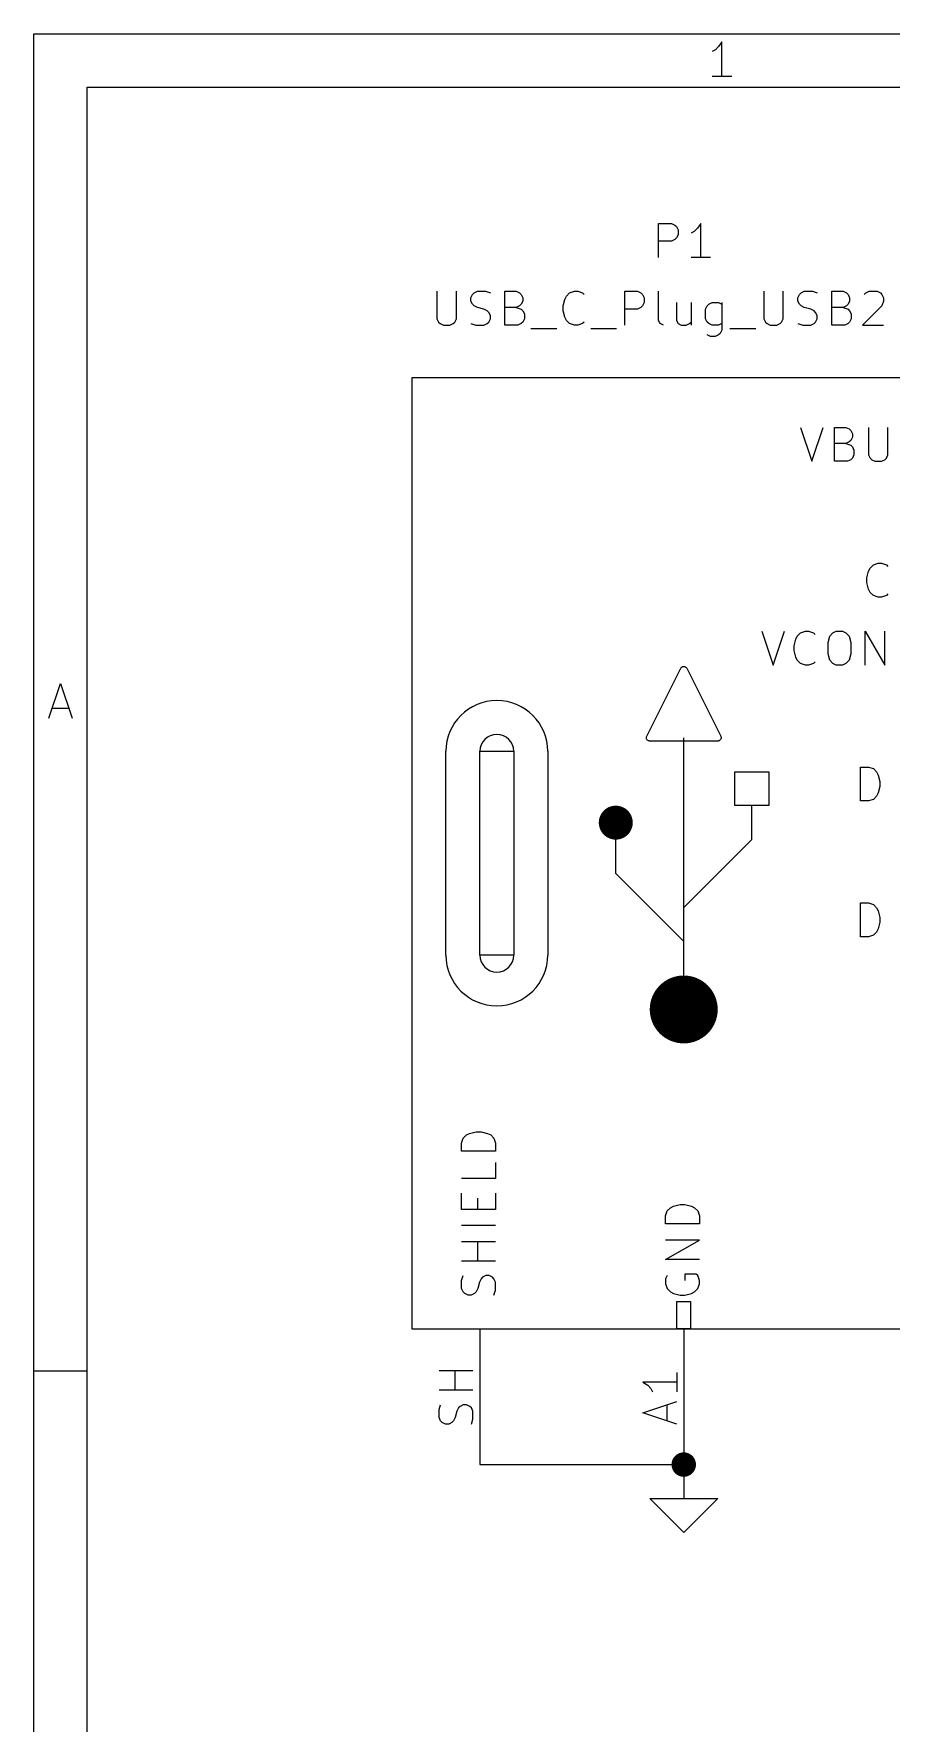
# Model space of a CAD drawing. Header units: inches. Extents: x 0.4 to 16.1, y -11.3 to -0.4.
# Drawn here: x 0.394 to 1.655, y -2.881 to -0.394 of the extents above; entities that cross this region are included whole.
import ezdxf

# ---------------------------------------------------------------- set-up
doc = ezdxf.new("R2010")
doc.units = ezdxf.units.IN
doc.header["$MEASUREMENT"] = 0
for name, color, linetype in [('GREENSIXTYFIVE', 129, 'CONTINUOUS'), ('LIGHTGREEN', 92, 'CONTINUOUS'), ('LIGHTRED', 12, 'CONTINUOUS'), ('RED', 14, 'CONTINUOUS'), ('WHITE', 250, 'CONTINUOUS')]:
    doc.layers.add(name, color=color, linetype=linetype)

msp = doc.modelspace()

# ---------------------------------------------------------------- linework, layer by layer
at = {"layer": 'GREENSIXTYFIVE', "linetype": 'CONTINUOUS'}
for p, q in [((1.3131, -0.7228), (1.3131, -0.6728)), ((1.3131, -0.6728), (1.3321, -0.6728)), ((1.3131, -0.7228), (1.3131, -0.6728)), ((1.3131, -0.6728), (1.3321, -0.6728)), ((1.3321, -0.6728), (1.3369, -0.6752)), ((1.3321, -0.6728), (1.3369, -0.6752)), ((1.3369, -0.6752), (1.3393, -0.6776)), ((1.3369, -0.6752), (1.3393, -0.6776)), ((1.3393, -0.6942), (1.3369, -0.6966)), ((1.3393, -0.6942), (1.3369, -0.6966)), ((1.3393, -0.6776), (1.3417, -0.6823)), ((1.3393, -0.6776), (1.3417, -0.6823)), ((1.3417, -0.6895), (1.3393, -0.6942)), ((1.3417, -0.6895), (1.3393, -0.6942)), ((1.3417, -0.6823), (1.3417, -0.6895)), ((1.3417, -0.6823), (1.3417, -0.6895)), ((1.3655, -0.6847), (1.3607, -0.6871)), ((1.3655, -0.6847), (1.3607, -0.6871)), ((1.3702, -0.6799), (1.3655, -0.6847)), ((1.3702, -0.6799), (1.3655, -0.6847)), ((1.375, -0.6728), (1.3702, -0.6799)), ((1.375, -0.6728), (1.3702, -0.6799)), ((1.375, -0.7228), (1.375, -0.6728)), ((1.375, -0.7228), (1.375, -0.6728)), ((1.3321, -0.699), (1.3131, -0.699)), ((1.3321, -0.699), (1.3131, -0.699)), ((1.3369, -0.6966), (1.3321, -0.699)), ((1.3369, -0.6966), (1.3321, -0.699)), ((1.3893, -0.7228), (1.3607, -0.7228)), ((1.3893, -0.7228), (1.3607, -0.7228)), ((0.9869, -0.7728), (0.9869, -0.8133)), ((0.9869, -0.7728), (0.9869, -0.8133)), ((1.0155, -0.8133), (1.0155, -0.7728)), ((1.0155, -0.8133), (1.0155, -0.7728)), ((1.0369, -0.7823), (1.0393, -0.7776)), ((1.0369, -0.7823), (1.0393, -0.7776)), ((1.0369, -0.7871), (1.0369, -0.7823)), ((1.0369, -0.7871), (1.0369, -0.7823)), ((1.0393, -0.7919), (1.0369, -0.7871)), ((1.0393, -0.7919), (1.0369, -0.7871)), ((1.0393, -0.7776), (1.0417, -0.7752)), ((1.0393, -0.7776), (1.0417, -0.7752)), ((1.0417, -0.7942), (1.0393, -0.7919)), ((1.0417, -0.7942), (1.0393, -0.7919)), ((1.0417, -0.7752), (1.0464, -0.7728)), ((1.0417, -0.7752), (1.0464, -0.7728)), ((1.0464, -0.7966), (1.0417, -0.7942)), ((1.0464, -0.7966), (1.0417, -0.7942)), ((1.0464, -0.7728), (1.0583, -0.7728)), ((1.0464, -0.7728), (1.0583, -0.7728)), ((1.0583, -0.7728), (1.0655, -0.7752)), ((1.0583, -0.7728), (1.0655, -0.7752)), ((1.0869, -0.8228), (1.0869, -0.7728)), ((1.0869, -0.7728), (1.1036, -0.7728)), ((1.0869, -0.8228), (1.0869, -0.7728)), ((1.0869, -0.7728), (1.1036, -0.7728)), ((1.1036, -0.7728), (1.1083, -0.7752)), ((1.1036, -0.7728), (1.1083, -0.7752)), ((1.1083, -0.7942), (1.1036, -0.7966)), ((1.1083, -0.7942), (1.1036, -0.7966)), ((1.1083, -0.7752), (1.1107, -0.7776)), ((1.1083, -0.7752), (1.1107, -0.7776)), ((1.1107, -0.7919), (1.1083, -0.7942)), ((1.1107, -0.7919), (1.1083, -0.7942)), ((1.1107, -0.7776), (1.1131, -0.7823)), ((1.1107, -0.7776), (1.1131, -0.7823)), ((1.1131, -0.7871), (1.1107, -0.7919)), ((1.1131, -0.7871), (1.1107, -0.7919)), ((1.1131, -0.7823), (1.1131, -0.7871)), ((1.1131, -0.7823), (1.1131, -0.7871)), ((1.1726, -0.7942), (1.175, -0.7847)), ((1.1726, -0.7942), (1.175, -0.7847)), ((1.1726, -0.8014), (1.1726, -0.7942)), ((1.1726, -0.8014), (1.1726, -0.7942)), ((1.175, -0.7847), (1.1774, -0.7799)), ((1.175, -0.7847), (1.1774, -0.7799)), ((1.1774, -0.7799), (1.1821, -0.7752)), ((1.1774, -0.7799), (1.1821, -0.7752)), ((1.1821, -0.7752), (1.1893, -0.7728)), ((1.1821, -0.7752), (1.1893, -0.7728)), ((1.1893, -0.7728), (1.194, -0.7728)), ((1.1893, -0.7728), (1.194, -0.7728)), ((1.194, -0.7728), (1.2012, -0.7752)), ((1.194, -0.7728), (1.2012, -0.7752)), ((1.2012, -0.7752), (1.2036, -0.7776)), ((1.2012, -0.7752), (1.2036, -0.7776)), ((1.2631, -0.8228), (1.2631, -0.7728)), ((1.2631, -0.7728), (1.2821, -0.7728)), ((1.2631, -0.8228), (1.2631, -0.7728)), ((1.2631, -0.7728), (1.2821, -0.7728)), ((1.2821, -0.7728), (1.2869, -0.7752)), ((1.2821, -0.7728), (1.2869, -0.7752)), ((1.2869, -0.7752), (1.2893, -0.7776)), ((1.2869, -0.7752), (1.2893, -0.7776)), ((1.2893, -0.7942), (1.2869, -0.7966)), ((1.2893, -0.7942), (1.2869, -0.7966)), ((1.2893, -0.7776), (1.2917, -0.7823)), ((1.2893, -0.7776), (1.2917, -0.7823)), ((1.2917, -0.7895), (1.2893, -0.7942)), ((1.2917, -0.7895), (1.2893, -0.7942)), ((1.2917, -0.7823), (1.2917, -0.7895)), ((1.2917, -0.7823), (1.2917, -0.7895)), ((1.3131, -0.8157), (1.3131, -0.7728)), ((1.3131, -0.8157), (1.3131, -0.7728)), ((1.3393, -0.7895), (1.3393, -0.8157)), ((1.3393, -0.7895), (1.3393, -0.8157)), ((1.3607, -0.7895), (1.3607, -0.8228)), ((1.3607, -0.7895), (1.3607, -0.8228)), ((1.3821, -0.799), (1.3845, -0.7942)), ((1.3821, -0.799), (1.3845, -0.7942)), ((1.3845, -0.7942), (1.3869, -0.7919)), ((1.3845, -0.7942), (1.3869, -0.7919)), ((1.3869, -0.7919), (1.3917, -0.7895)), ((1.3869, -0.7919), (1.3917, -0.7895)), ((1.3917, -0.7895), (1.4012, -0.7895)), ((1.3917, -0.7895), (1.4012, -0.7895)), ((1.4012, -0.7895), (1.4059, -0.7919)), ((1.4012, -0.7895), (1.4059, -0.7919)), ((1.4059, -0.7895), (1.4059, -0.8299)), ((1.4059, -0.7895), (1.4059, -0.8299)), ((1.4679, -0.7728), (1.4679, -0.8133)), ((1.4679, -0.7728), (1.4679, -0.8133)), ((1.4964, -0.8133), (1.4964, -0.7728)), ((1.4964, -0.8133), (1.4964, -0.7728)), ((1.5179, -0.7823), (1.5202, -0.7776)), ((1.5179, -0.7823), (1.5202, -0.7776)), ((1.5179, -0.7871), (1.5179, -0.7823)), ((1.5179, -0.7871), (1.5179, -0.7823)), ((1.5202, -0.7919), (1.5179, -0.7871)), ((1.5202, -0.7919), (1.5179, -0.7871)), ((1.5202, -0.7776), (1.5226, -0.7752)), ((1.5202, -0.7776), (1.5226, -0.7752)), ((1.5226, -0.7942), (1.5202, -0.7919)), ((1.5226, -0.7942), (1.5202, -0.7919)), ((1.5226, -0.7752), (1.5274, -0.7728)), ((1.5226, -0.7752), (1.5274, -0.7728)), ((1.5274, -0.7966), (1.5226, -0.7942)), ((1.5274, -0.7966), (1.5226, -0.7942)), ((1.5274, -0.7728), (1.5393, -0.7728)), ((1.5274, -0.7728), (1.5393, -0.7728)), ((1.5393, -0.7728), (1.5464, -0.7752)), ((1.5393, -0.7728), (1.5464, -0.7752)), ((1.5679, -0.8228), (1.5679, -0.7728)), ((1.5679, -0.7728), (1.5845, -0.7728)), ((1.5679, -0.8228), (1.5679, -0.7728)), ((1.5679, -0.7728), (1.5845, -0.7728)), ((1.5845, -0.7728), (1.5893, -0.7752)), ((1.5845, -0.7728), (1.5893, -0.7752)), ((1.5893, -0.7942), (1.5845, -0.7966)), ((1.5893, -0.7942), (1.5845, -0.7966)), ((1.5893, -0.7752), (1.5917, -0.7776)), ((1.5893, -0.7752), (1.5917, -0.7776)), ((1.5917, -0.7919), (1.5893, -0.7942)), ((1.5917, -0.7919), (1.5893, -0.7942)), ((1.5917, -0.7776), (1.594, -0.7823)), ((1.5917, -0.7776), (1.594, -0.7823)), ((1.594, -0.7871), (1.5917, -0.7919)), ((1.594, -0.7871), (1.5917, -0.7919)), ((1.594, -0.7823), (1.594, -0.7871)), ((1.594, -0.7823), (1.594, -0.7871)), ((1.6417, -0.7942), (1.6131, -0.8228)), ((1.6417, -0.7942), (1.6131, -0.8228)), ((1.6155, -0.7776), (1.6179, -0.7752)), ((1.6155, -0.7776), (1.6179, -0.7752)), ((1.6179, -0.7752), (1.6226, -0.7728)), ((1.6179, -0.7752), (1.6226, -0.7728)), ((1.6226, -0.7728), (1.6345, -0.7728)), ((1.6226, -0.7728), (1.6345, -0.7728)), ((1.6345, -0.7728), (1.6393, -0.7752)), ((1.6345, -0.7728), (1.6393, -0.7752)), ((1.6393, -0.7752), (1.6417, -0.7776)), ((1.6393, -0.7752), (1.6417, -0.7776)), ((1.6417, -0.7776), (1.644, -0.7823)), ((1.6417, -0.7776), (1.644, -0.7823)), ((1.644, -0.7871), (1.6417, -0.7942)), ((1.644, -0.7871), (1.6417, -0.7942)), ((1.644, -0.7823), (1.644, -0.7871)), ((1.644, -0.7823), (1.644, -0.7871)), ((0.9869, -0.8133), (0.9893, -0.818)), ((0.9869, -0.8133), (0.9893, -0.818)), ((0.9893, -0.818), (0.9917, -0.8204)), ((0.9893, -0.818), (0.9917, -0.8204)), ((0.9917, -0.8204), (0.9964, -0.8228)), ((0.9917, -0.8204), (0.9964, -0.8228)), ((1.006, -0.8228), (1.0107, -0.8204)), ((1.006, -0.8228), (1.0107, -0.8204)), ((1.0107, -0.8204), (1.0131, -0.818)), ((1.0107, -0.8204), (1.0131, -0.818)), ((1.0131, -0.818), (1.0155, -0.8133)), ((1.0131, -0.818), (1.0155, -0.8133)), ((1.0369, -0.8204), (1.0441, -0.8228)), ((1.0369, -0.8204), (1.0441, -0.8228)), ((1.056, -0.799), (1.0464, -0.7966)), ((1.056, -0.799), (1.0464, -0.7966)), ((1.0607, -0.8014), (1.056, -0.799)), ((1.0607, -0.8014), (1.056, -0.799)), ((1.056, -0.8228), (1.0607, -0.8204)), ((1.056, -0.8228), (1.0607, -0.8204)), ((1.0631, -0.8038), (1.0607, -0.8014)), ((1.0631, -0.8038), (1.0607, -0.8014)), ((1.0607, -0.8204), (1.0631, -0.818)), ((1.0607, -0.8204), (1.0631, -0.818)), ((1.0655, -0.8085), (1.0631, -0.8038)), ((1.0655, -0.8085), (1.0631, -0.8038)), ((1.0631, -0.818), (1.0655, -0.8133)), ((1.0631, -0.818), (1.0655, -0.8133)), ((1.0655, -0.8133), (1.0655, -0.8085)), ((1.0655, -0.8133), (1.0655, -0.8085)), ((1.1036, -0.7966), (1.0869, -0.7966)), ((1.1036, -0.7966), (1.0869, -0.7966)), ((1.1036, -0.7966), (1.1107, -0.799)), ((1.1036, -0.7966), (1.1107, -0.799)), ((1.1107, -0.8204), (1.106, -0.8228)), ((1.1107, -0.8204), (1.106, -0.8228)), ((1.1107, -0.799), (1.1131, -0.8014)), ((1.1107, -0.799), (1.1131, -0.8014)), ((1.1131, -0.818), (1.1107, -0.8204)), ((1.1131, -0.818), (1.1107, -0.8204)), ((1.1131, -0.8014), (1.1155, -0.8061)), ((1.1131, -0.8014), (1.1155, -0.8061)), ((1.1155, -0.8133), (1.1131, -0.818)), ((1.1155, -0.8133), (1.1131, -0.818)), ((1.1155, -0.8061), (1.1155, -0.8133)), ((1.1155, -0.8061), (1.1155, -0.8133)), ((1.175, -0.8109), (1.1726, -0.8014)), ((1.175, -0.8109), (1.1726, -0.8014)), ((1.1774, -0.8157), (1.175, -0.8109)), ((1.1774, -0.8157), (1.175, -0.8109)), ((1.1821, -0.8204), (1.1774, -0.8157)), ((1.1821, -0.8204), (1.1774, -0.8157)), ((1.1893, -0.8228), (1.1821, -0.8204)), ((1.1893, -0.8228), (1.1821, -0.8204)), ((1.2012, -0.8204), (1.194, -0.8228)), ((1.2012, -0.8204), (1.194, -0.8228)), ((1.2036, -0.818), (1.2012, -0.8204)), ((1.2036, -0.818), (1.2012, -0.8204)), ((1.2821, -0.799), (1.2631, -0.799)), ((1.2821, -0.799), (1.2631, -0.799)), ((1.2869, -0.7966), (1.2821, -0.799)), ((1.2869, -0.7966), (1.2821, -0.799)), ((1.3155, -0.8204), (1.3131, -0.8157)), ((1.3155, -0.8204), (1.3131, -0.8157)), ((1.3202, -0.8228), (1.3155, -0.8204)), ((1.3202, -0.8228), (1.3155, -0.8204)), ((1.3393, -0.8157), (1.3417, -0.8204)), ((1.3393, -0.8157), (1.3417, -0.8204)), ((1.3417, -0.8204), (1.3464, -0.8228)), ((1.3417, -0.8204), (1.3464, -0.8228)), ((1.3536, -0.8228), (1.3583, -0.8204)), ((1.3536, -0.8228), (1.3583, -0.8204)), ((1.3583, -0.8204), (1.3607, -0.818)), ((1.3583, -0.8204), (1.3607, -0.818)), ((1.3821, -0.8133), (1.3821, -0.799)), ((1.3821, -0.8133), (1.3821, -0.799)), ((1.3845, -0.818), (1.3821, -0.8133)), ((1.3845, -0.818), (1.3821, -0.8133)), ((1.3869, -0.8204), (1.3845, -0.818)), ((1.3869, -0.8204), (1.3845, -0.818)), ((1.3917, -0.8228), (1.3869, -0.8204)), ((1.3917, -0.8228), (1.3869, -0.8204)), ((1.4059, -0.8204), (1.4012, -0.8228)), ((1.4059, -0.8204), (1.4012, -0.8228)), ((1.4679, -0.8133), (1.4702, -0.818)), ((1.4679, -0.8133), (1.4702, -0.818)), ((1.4702, -0.818), (1.4726, -0.8204)), ((1.4702, -0.818), (1.4726, -0.8204)), ((1.4726, -0.8204), (1.4774, -0.8228)), ((1.4726, -0.8204), (1.4774, -0.8228)), ((1.4869, -0.8228), (1.4917, -0.8204)), ((1.4869, -0.8228), (1.4917, -0.8204)), ((1.4917, -0.8204), (1.494, -0.818)), ((1.4917, -0.8204), (1.494, -0.818)), ((1.494, -0.818), (1.4964, -0.8133)), ((1.494, -0.818), (1.4964, -0.8133)), ((1.5179, -0.8204), (1.525, -0.8228)), ((1.5179, -0.8204), (1.525, -0.8228)), ((1.5369, -0.799), (1.5274, -0.7966)), ((1.5369, -0.799), (1.5274, -0.7966)), ((1.5417, -0.8014), (1.5369, -0.799)), ((1.5417, -0.8014), (1.5369, -0.799)), ((1.5369, -0.8228), (1.5417, -0.8204)), ((1.5369, -0.8228), (1.5417, -0.8204)), ((1.544, -0.8038), (1.5417, -0.8014)), ((1.544, -0.8038), (1.5417, -0.8014)), ((1.5417, -0.8204), (1.544, -0.818)), ((1.5417, -0.8204), (1.544, -0.818)), ((1.5464, -0.8085), (1.544, -0.8038)), ((1.5464, -0.8085), (1.544, -0.8038)), ((1.544, -0.818), (1.5464, -0.8133)), ((1.544, -0.818), (1.5464, -0.8133)), ((1.5464, -0.8133), (1.5464, -0.8085)), ((1.5464, -0.8133), (1.5464, -0.8085)), ((1.5845, -0.7966), (1.5679, -0.7966)), ((1.5845, -0.7966), (1.5679, -0.7966)), ((1.5845, -0.7966), (1.5917, -0.799)), ((1.5845, -0.7966), (1.5917, -0.799)), ((1.5917, -0.8204), (1.5869, -0.8228)), ((1.5917, -0.8204), (1.5869, -0.8228)), ((1.5917, -0.799), (1.594, -0.8014)), ((1.5917, -0.799), (1.594, -0.8014)), ((1.594, -0.818), (1.5917, -0.8204)), ((1.594, -0.818), (1.5917, -0.8204)), ((1.594, -0.8014), (1.5964, -0.8061)), ((1.594, -0.8014), (1.5964, -0.8061)), ((1.5964, -0.8133), (1.594, -0.818)), ((1.5964, -0.8133), (1.594, -0.818)), ((1.5964, -0.8061), (1.5964, -0.8133)), ((1.5964, -0.8061), (1.5964, -0.8133)), ((0.9964, -0.8228), (1.006, -0.8228)), ((0.9964, -0.8228), (1.006, -0.8228)), ((1.0441, -0.8228), (1.056, -0.8228)), ((1.0441, -0.8228), (1.056, -0.8228)), ((1.106, -0.8228), (1.0869, -0.8228)), ((1.106, -0.8228), (1.0869, -0.8228)), ((1.125, -0.8276), (1.1631, -0.8276)), ((1.125, -0.8276), (1.1631, -0.8276)), ((1.194, -0.8228), (1.1893, -0.8228)), ((1.194, -0.8228), (1.1893, -0.8228)), ((1.2131, -0.8276), (1.2512, -0.8276)), ((1.2131, -0.8276), (1.2512, -0.8276)), ((1.3464, -0.8228), (1.3536, -0.8228)), ((1.3464, -0.8228), (1.3536, -0.8228)), ((1.3893, -0.8395), (1.3845, -0.8371)), ((1.3893, -0.8395), (1.3845, -0.8371)), ((1.3964, -0.8395), (1.3893, -0.8395)), ((1.3964, -0.8395), (1.3893, -0.8395)), ((1.4012, -0.8228), (1.3917, -0.8228)), ((1.4012, -0.8228), (1.3917, -0.8228)), ((1.4012, -0.8371), (1.3964, -0.8395)), ((1.4012, -0.8371), (1.3964, -0.8395)), ((1.4036, -0.8347), (1.4012, -0.8371)), ((1.4036, -0.8347), (1.4012, -0.8371)), ((1.4059, -0.8299), (1.4036, -0.8347)), ((1.4059, -0.8299), (1.4036, -0.8347)), ((1.4179, -0.8276), (1.4559, -0.8276)), ((1.4179, -0.8276), (1.4559, -0.8276)), ((1.4774, -0.8228), (1.4869, -0.8228)), ((1.4774, -0.8228), (1.4869, -0.8228)), ((1.525, -0.8228), (1.5369, -0.8228)), ((1.525, -0.8228), (1.5369, -0.8228)), ((1.5869, -0.8228), (1.5679, -0.8228)), ((1.5869, -0.8228), (1.5679, -0.8228)), ((1.6131, -0.8228), (1.644, -0.8228)), ((1.6131, -0.8228), (1.644, -0.8228)), ((1.5219, -0.9731), (1.5386, -1.0231)), ((1.5219, -0.9731), (1.5386, -1.0231)), ((1.5386, -1.0231), (1.5552, -0.9731)), ((1.5386, -1.0231), (1.5552, -0.9731)), ((1.5719, -1.0231), (1.5719, -0.9731)), ((1.5719, -0.9731), (1.5886, -0.9731)), ((1.5719, -1.0231), (1.5719, -0.9731)), ((1.5719, -0.9731), (1.5886, -0.9731)), ((1.5886, -0.9731), (1.5933, -0.9755)), ((1.5886, -0.9731), (1.5933, -0.9755)), ((1.5933, -0.9946), (1.5886, -0.9969)), ((1.5933, -0.9946), (1.5886, -0.9969)), ((1.5933, -0.9755), (1.5957, -0.9779)), ((1.5933, -0.9755), (1.5957, -0.9779)), ((1.5957, -0.9922), (1.5933, -0.9946)), ((1.5957, -0.9922), (1.5933, -0.9946)), ((1.5957, -0.9779), (1.5981, -0.9827)), ((1.5957, -0.9779), (1.5981, -0.9827)), ((1.5981, -0.9874), (1.5957, -0.9922)), ((1.5981, -0.9874), (1.5957, -0.9922)), ((1.5981, -0.9827), (1.5981, -0.9874)), ((1.5981, -0.9827), (1.5981, -0.9874)), ((1.6219, -0.9731), (1.6219, -1.0136)), ((1.6219, -0.9731), (1.6219, -1.0136)), ((1.6505, -1.0136), (1.6505, -0.9731)), ((1.6505, -1.0136), (1.6505, -0.9731)), ((1.5886, -0.9969), (1.5719, -0.9969)), ((1.5886, -0.9969), (1.5719, -0.9969)), ((1.5886, -0.9969), (1.5957, -0.9993)), ((1.5886, -0.9969), (1.5957, -0.9993)), ((1.5957, -0.9993), (1.5981, -1.0017)), ((1.5957, -0.9993), (1.5981, -1.0017)), ((1.5981, -1.0184), (1.5957, -1.0208)), ((1.5981, -1.0184), (1.5957, -1.0208)), ((1.5981, -1.0017), (1.6005, -1.0065)), ((1.5981, -1.0017), (1.6005, -1.0065)), ((1.6005, -1.0136), (1.5981, -1.0184)), ((1.6005, -1.0136), (1.5981, -1.0184)), ((1.6005, -1.0065), (1.6005, -1.0136)), ((1.6005, -1.0065), (1.6005, -1.0136)), ((1.6219, -1.0136), (1.6243, -1.0184)), ((1.6219, -1.0136), (1.6243, -1.0184)), ((1.6243, -1.0184), (1.6267, -1.0208)), ((1.6243, -1.0184), (1.6267, -1.0208)), ((1.6457, -1.0208), (1.6481, -1.0184)), ((1.6457, -1.0208), (1.6481, -1.0184)), ((1.6481, -1.0184), (1.6505, -1.0136)), ((1.6481, -1.0184), (1.6505, -1.0136)), ((1.5909, -1.0231), (1.5719, -1.0231)), ((1.5909, -1.0231), (1.5719, -1.0231)), ((1.5957, -1.0208), (1.5909, -1.0231)), ((1.5957, -1.0208), (1.5909, -1.0231)), ((1.6267, -1.0208), (1.6314, -1.0231)), ((1.6267, -1.0208), (1.6314, -1.0231)), ((1.6314, -1.0231), (1.6409, -1.0231)), ((1.6314, -1.0231), (1.6409, -1.0231)), ((1.6409, -1.0231), (1.6457, -1.0208)), ((1.6409, -1.0231), (1.6457, -1.0208)), ((1.6195, -1.1946), (1.6219, -1.185)), ((1.6195, -1.1946), (1.6219, -1.185)), ((1.6219, -1.185), (1.6243, -1.1803)), ((1.6219, -1.185), (1.6243, -1.1803)), ((1.6243, -1.1803), (1.629, -1.1755)), ((1.6243, -1.1803), (1.629, -1.1755)), ((1.629, -1.1755), (1.6362, -1.1731)), ((1.629, -1.1755), (1.6362, -1.1731)), ((1.6362, -1.1731), (1.6409, -1.1731)), ((1.6362, -1.1731), (1.6409, -1.1731)), ((1.6409, -1.1731), (1.6481, -1.1755)), ((1.6409, -1.1731), (1.6481, -1.1755)), ((1.6481, -1.1755), (1.6505, -1.1779)), ((1.6481, -1.1755), (1.6505, -1.1779)), ((1.6195, -1.2017), (1.6195, -1.1946)), ((1.6195, -1.2017), (1.6195, -1.1946)), ((1.6219, -1.2112), (1.6195, -1.2017)), ((1.6219, -1.2112), (1.6195, -1.2017)), ((1.6243, -1.216), (1.6219, -1.2112)), ((1.6243, -1.216), (1.6219, -1.2112)), ((1.629, -1.2208), (1.6243, -1.216)), ((1.629, -1.2208), (1.6243, -1.216)), ((1.6505, -1.2184), (1.6481, -1.2208)), ((1.6505, -1.2184), (1.6481, -1.2208)), ((1.6362, -1.2231), (1.629, -1.2208)), ((1.6362, -1.2231), (1.629, -1.2208)), ((1.6409, -1.2231), (1.6362, -1.2231)), ((1.6409, -1.2231), (1.6362, -1.2231)), ((1.6481, -1.2208), (1.6409, -1.2231)), ((1.6481, -1.2208), (1.6409, -1.2231)), ((1.4648, -1.2731), (1.4814, -1.3231)), ((1.4648, -1.2731), (1.4814, -1.3231)), ((1.4814, -1.3231), (1.4981, -1.2731)), ((1.4814, -1.3231), (1.4981, -1.2731)), ((1.5124, -1.2946), (1.5148, -1.285)), ((1.5124, -1.2946), (1.5148, -1.285)), ((1.5148, -1.285), (1.5171, -1.2803)), ((1.5148, -1.285), (1.5171, -1.2803)), ((1.5171, -1.2803), (1.5219, -1.2755)), ((1.5171, -1.2803), (1.5219, -1.2755)), ((1.5219, -1.2755), (1.529, -1.2731)), ((1.5219, -1.2755), (1.529, -1.2731)), ((1.529, -1.2731), (1.5338, -1.2731)), ((1.529, -1.2731), (1.5338, -1.2731)), ((1.5338, -1.2731), (1.5409, -1.2755)), ((1.5338, -1.2731), (1.5409, -1.2755)), ((1.5409, -1.2755), (1.5433, -1.2779)), ((1.5409, -1.2755), (1.5433, -1.2779)), ((1.5624, -1.2898), (1.5648, -1.2803)), ((1.5624, -1.2898), (1.5648, -1.2803)), ((1.5624, -1.3065), (1.5624, -1.2898)), ((1.5624, -1.3065), (1.5624, -1.2898)), ((1.5648, -1.2803), (1.5695, -1.2755)), ((1.5648, -1.2803), (1.5695, -1.2755)), ((1.5695, -1.2755), (1.5743, -1.2731)), ((1.5695, -1.2755), (1.5743, -1.2731)), ((1.5743, -1.2731), (1.5838, -1.2731)), ((1.5743, -1.2731), (1.5838, -1.2731)), ((1.5838, -1.2731), (1.5886, -1.2755)), ((1.5838, -1.2731), (1.5886, -1.2755)), ((1.5886, -1.2755), (1.5933, -1.2803)), ((1.5886, -1.2755), (1.5933, -1.2803)), ((1.5933, -1.2803), (1.5957, -1.2898)), ((1.5933, -1.2803), (1.5957, -1.2898)), ((1.5957, -1.2898), (1.5957, -1.3065)), ((1.5957, -1.2898), (1.5957, -1.3065)), ((1.6171, -1.3231), (1.6171, -1.2731)), ((1.6171, -1.2731), (1.6457, -1.3231)), ((1.6171, -1.3231), (1.6171, -1.2731)), ((1.6171, -1.2731), (1.6457, -1.3231)), ((1.6457, -1.3231), (1.6457, -1.2731)), ((1.6457, -1.3231), (1.6457, -1.2731)), ((1.5124, -1.3017), (1.5124, -1.2946)), ((1.5124, -1.3017), (1.5124, -1.2946)), ((1.5148, -1.3112), (1.5124, -1.3017)), ((1.5148, -1.3112), (1.5124, -1.3017)), ((1.5171, -1.316), (1.5148, -1.3112)), ((1.5171, -1.316), (1.5148, -1.3112)), ((1.5219, -1.3208), (1.5171, -1.316)), ((1.5219, -1.3208), (1.5171, -1.316)), ((1.5648, -1.316), (1.5624, -1.3065)), ((1.5648, -1.316), (1.5624, -1.3065)), ((1.5695, -1.3208), (1.5648, -1.316)), ((1.5695, -1.3208), (1.5648, -1.316)), ((1.5933, -1.316), (1.5886, -1.3208)), ((1.5933, -1.316), (1.5886, -1.3208)), ((1.5957, -1.3065), (1.5933, -1.316)), ((1.5957, -1.3065), (1.5933, -1.316)), ((1.529, -1.3231), (1.5219, -1.3208)), ((1.529, -1.3231), (1.5219, -1.3208)), ((1.5338, -1.3231), (1.529, -1.3231)), ((1.5338, -1.3231), (1.529, -1.3231)), ((1.5409, -1.3208), (1.5338, -1.3231)), ((1.5409, -1.3208), (1.5338, -1.3231)), ((1.5433, -1.3184), (1.5409, -1.3208)), ((1.5433, -1.3184), (1.5409, -1.3208)), ((1.5743, -1.3231), (1.5695, -1.3208)), ((1.5743, -1.3231), (1.5695, -1.3208)), ((1.5838, -1.3231), (1.5743, -1.3231)), ((1.5838, -1.3231), (1.5743, -1.3231)), ((1.5886, -1.3208), (1.5838, -1.3231)), ((1.5886, -1.3208), (1.5838, -1.3231)), ((1.61, -1.5231), (1.61, -1.4731)), ((1.61, -1.4731), (1.6219, -1.4731)), ((1.61, -1.5231), (1.61, -1.4731)), ((1.61, -1.4731), (1.6219, -1.4731)), ((1.6219, -1.4731), (1.629, -1.4755)), ((1.6219, -1.4731), (1.629, -1.4755)), ((1.629, -1.4755), (1.6338, -1.4803)), ((1.629, -1.4755), (1.6338, -1.4803)), ((1.6338, -1.4803), (1.6362, -1.485)), ((1.6338, -1.4803), (1.6362, -1.485)), ((1.6362, -1.485), (1.6386, -1.4946)), ((1.6362, -1.485), (1.6386, -1.4946)), ((1.6338, -1.516), (1.629, -1.5208)), ((1.6338, -1.516), (1.629, -1.5208)), ((1.6362, -1.5112), (1.6338, -1.516)), ((1.6362, -1.5112), (1.6338, -1.516)), ((1.6386, -1.5017), (1.6362, -1.5112)), ((1.6386, -1.5017), (1.6362, -1.5112)), ((1.6386, -1.4946), (1.6386, -1.5017)), ((1.6386, -1.4946), (1.6386, -1.5017)), ((1.6219, -1.5231), (1.61, -1.5231)), ((1.6219, -1.5231), (1.61, -1.5231)), ((1.629, -1.5208), (1.6219, -1.5231)), ((1.629, -1.5208), (1.6219, -1.5231)), ((1.61, -1.7231), (1.61, -1.6731)), ((1.61, -1.6731), (1.6219, -1.6731)), ((1.61, -1.7231), (1.61, -1.6731)), ((1.61, -1.6731), (1.6219, -1.6731)), ((1.6219, -1.6731), (1.629, -1.6755)), ((1.6219, -1.6731), (1.629, -1.6755)), ((1.629, -1.6755), (1.6338, -1.6803)), ((1.629, -1.6755), (1.6338, -1.6803)), ((1.6338, -1.6803), (1.6362, -1.685)), ((1.6338, -1.6803), (1.6362, -1.685)), ((1.6362, -1.685), (1.6386, -1.6946)), ((1.6362, -1.685), (1.6386, -1.6946)), ((1.6338, -1.716), (1.629, -1.7208)), ((1.6338, -1.716), (1.629, -1.7208)), ((1.6362, -1.7112), (1.6338, -1.716)), ((1.6362, -1.7112), (1.6338, -1.716)), ((1.6386, -1.7017), (1.6362, -1.7112)), ((1.6386, -1.7017), (1.6362, -1.7112)), ((1.6386, -1.6946), (1.6386, -1.7017)), ((1.6386, -1.6946), (1.6386, -1.7017)), ((1.6219, -1.7231), (1.61, -1.7231)), ((1.6219, -1.7231), (1.61, -1.7231)), ((1.629, -1.7208), (1.6219, -1.7231)), ((1.629, -1.7208), (1.6219, -1.7231)), ((1.0303, -2.0148), (1.035, -2.0124)), ((1.0303, -2.0148), (1.035, -2.0124)), ((1.035, -2.0124), (1.0446, -2.01)), ((1.035, -2.0124), (1.0446, -2.01)), ((1.0446, -2.01), (1.0517, -2.01)), ((1.0446, -2.01), (1.0517, -2.01)), ((1.0517, -2.01), (1.0612, -2.0124)), ((1.0517, -2.01), (1.0612, -2.0124)), ((1.0612, -2.0124), (1.066, -2.0148)), ((1.0612, -2.0124), (1.066, -2.0148)), ((1.0231, -2.0267), (1.0255, -2.0195)), ((1.0231, -2.0267), (1.0255, -2.0195)), ((1.0231, -2.0386), (1.0231, -2.0267)), ((1.0231, -2.0386), (1.0231, -2.0267)), ((1.0731, -2.0386), (1.0231, -2.0386)), ((1.0731, -2.0386), (1.0231, -2.0386)), ((1.0255, -2.0195), (1.0303, -2.0148)), ((1.0255, -2.0195), (1.0303, -2.0148)), ((1.066, -2.0148), (1.0708, -2.0195)), ((1.066, -2.0148), (1.0708, -2.0195)), ((1.0708, -2.0195), (1.0731, -2.0267)), ((1.0708, -2.0195), (1.0731, -2.0267)), ((1.0731, -2.0267), (1.0731, -2.0386)), ((1.0731, -2.0267), (1.0731, -2.0386)), ((1.0731, -2.0552), (1.0731, -2.079)), ((1.0731, -2.0552), (1.0731, -2.079)), ((1.0731, -2.079), (1.0231, -2.079)), ((1.0731, -2.079), (1.0231, -2.079)), ((1.0231, -2.1243), (1.0231, -2.1005)), ((1.0231, -2.1243), (1.0231, -2.1005)), ((1.0469, -2.1243), (1.0469, -2.1076)), ((1.0469, -2.1243), (1.0469, -2.1076)), ((1.0731, -2.1005), (1.0731, -2.1243)), ((1.0731, -2.1005), (1.0731, -2.1243)), ((1.0731, -2.1243), (1.0231, -2.1243)), ((1.0731, -2.1243), (1.0231, -2.1243)), ((1.3231, -2.1338), (1.3255, -2.1267)), ((1.3231, -2.1338), (1.3255, -2.1267)), ((1.3231, -2.1457), (1.3231, -2.1338)), ((1.3231, -2.1457), (1.3231, -2.1338)), ((1.3255, -2.1267), (1.3303, -2.1219)), ((1.3255, -2.1267), (1.3303, -2.1219)), ((1.3303, -2.1219), (1.335, -2.1195)), ((1.3303, -2.1219), (1.335, -2.1195)), ((1.335, -2.1195), (1.3446, -2.1171)), ((1.335, -2.1195), (1.3446, -2.1171)), ((1.3446, -2.1171), (1.3517, -2.1171)), ((1.3446, -2.1171), (1.3517, -2.1171)), ((1.3517, -2.1171), (1.3612, -2.1195)), ((1.3517, -2.1171), (1.3612, -2.1195)), ((1.3612, -2.1195), (1.366, -2.1219)), ((1.3612, -2.1195), (1.366, -2.1219)), ((1.366, -2.1219), (1.3708, -2.1267)), ((1.366, -2.1219), (1.3708, -2.1267)), ((1.3708, -2.1267), (1.3731, -2.1338)), ((1.3708, -2.1267), (1.3731, -2.1338)), ((1.3731, -2.1338), (1.3731, -2.1457)), ((1.3731, -2.1338), (1.3731, -2.1457)), ((1.0731, -2.1481), (1.0231, -2.1481)), ((1.0731, -2.1481), (1.0231, -2.1481)), ((1.3731, -2.1457), (1.3231, -2.1457)), ((1.3731, -2.1457), (1.3231, -2.1457)), ((1.0731, -2.1719), (1.0231, -2.1719)), ((1.0731, -2.1719), (1.0231, -2.1719)), ((1.0469, -2.2005), (1.0469, -2.1719)), ((1.0469, -2.2005), (1.0469, -2.1719)), ((1.3231, -2.1981), (1.3731, -2.1695)), ((1.3731, -2.1695), (1.3231, -2.1695)), ((1.3231, -2.1981), (1.3731, -2.1695)), ((1.3731, -2.1695), (1.3231, -2.1695)), ((1.0731, -2.2005), (1.0231, -2.2005)), ((1.0731, -2.2005), (1.0231, -2.2005)), ((1.3731, -2.1981), (1.3231, -2.1981)), ((1.3731, -2.1981), (1.3231, -2.1981)), ((1.0231, -2.229), (1.0255, -2.2219)), ((1.0231, -2.229), (1.0255, -2.2219)), ((1.0231, -2.2409), (1.0231, -2.229)), ((1.0231, -2.2409), (1.0231, -2.229)), ((1.0493, -2.2314), (1.0469, -2.2409)), ((1.0493, -2.2314), (1.0469, -2.2409)), ((1.0517, -2.2267), (1.0493, -2.2314)), ((1.0517, -2.2267), (1.0493, -2.2314)), ((1.0541, -2.2243), (1.0517, -2.2267)), ((1.0541, -2.2243), (1.0517, -2.2267)), ((1.0588, -2.2219), (1.0541, -2.2243)), ((1.0588, -2.2219), (1.0541, -2.2243)), ((1.0636, -2.2219), (1.0588, -2.2219)), ((1.0636, -2.2219), (1.0588, -2.2219)), ((1.0684, -2.2243), (1.0636, -2.2219)), ((1.0684, -2.2243), (1.0636, -2.2219)), ((1.0708, -2.2267), (1.0684, -2.2243)), ((1.0708, -2.2267), (1.0684, -2.2243)), ((1.0731, -2.2314), (1.0708, -2.2267)), ((1.0731, -2.2314), (1.0708, -2.2267)), ((1.0731, -2.2433), (1.0731, -2.2314)), ((1.0731, -2.2433), (1.0731, -2.2314)), ((1.3255, -2.2219), (1.3231, -2.2267)), ((1.3255, -2.2219), (1.3231, -2.2267)), ((1.3231, -2.2267), (1.3231, -2.2338)), ((1.3231, -2.2267), (1.3231, -2.2338)), ((1.3231, -2.2338), (1.3255, -2.2409)), ((1.3231, -2.2338), (1.3255, -2.2409)), ((1.3684, -2.2195), (1.3517, -2.2195)), ((1.3517, -2.2195), (1.3517, -2.229)), ((1.3684, -2.2195), (1.3517, -2.2195)), ((1.3517, -2.2195), (1.3517, -2.229)), ((1.3708, -2.2219), (1.3684, -2.2195)), ((1.3708, -2.2219), (1.3684, -2.2195)), ((1.3731, -2.229), (1.3708, -2.2219)), ((1.3731, -2.229), (1.3708, -2.2219)), ((1.3708, -2.2409), (1.3731, -2.2338)), ((1.3708, -2.2409), (1.3731, -2.2338)), ((1.3731, -2.2338), (1.3731, -2.229)), ((1.3731, -2.2338), (1.3731, -2.229)), ((1.0255, -2.2457), (1.0231, -2.2409)), ((1.0255, -2.2457), (1.0231, -2.2409)), ((1.0279, -2.2481), (1.0255, -2.2457)), ((1.0279, -2.2481), (1.0255, -2.2457)), ((1.0327, -2.2505), (1.0279, -2.2481)), ((1.0327, -2.2505), (1.0279, -2.2481)), ((1.0374, -2.2505), (1.0327, -2.2505)), ((1.0374, -2.2505), (1.0327, -2.2505)), ((1.0422, -2.2481), (1.0374, -2.2505)), ((1.0422, -2.2481), (1.0374, -2.2505)), ((1.0446, -2.2457), (1.0422, -2.2481)), ((1.0446, -2.2457), (1.0422, -2.2481)), ((1.0469, -2.2409), (1.0446, -2.2457)), ((1.0469, -2.2409), (1.0446, -2.2457)), ((1.0708, -2.2505), (1.0731, -2.2433)), ((1.0708, -2.2505), (1.0731, -2.2433)), ((1.3255, -2.2409), (1.3303, -2.2457)), ((1.3255, -2.2409), (1.3303, -2.2457)), ((1.3303, -2.2457), (1.335, -2.2481)), ((1.3303, -2.2457), (1.335, -2.2481)), ((1.335, -2.2481), (1.3446, -2.2505)), ((1.335, -2.2481), (1.3446, -2.2505)), ((1.3446, -2.2505), (1.3517, -2.2505)), ((1.3446, -2.2505), (1.3517, -2.2505)), ((1.3517, -2.2505), (1.3612, -2.2481)), ((1.3517, -2.2505), (1.3612, -2.2481)), ((1.3612, -2.2481), (1.366, -2.2457)), ((1.3612, -2.2481), (1.366, -2.2457)), ((1.366, -2.2457), (1.3708, -2.2409)), ((1.366, -2.2457), (1.3708, -2.2409))]:
    msp.add_line(p, q, dxfattribs=at)
at = {"layer": 'LIGHTGREEN', "linetype": 'CONTINUOUS'}
msp.add_line((1.05, -2.5), (1.35, -2.5), dxfattribs=at)
at = {"layer": 'LIGHTGREEN', "const_width": 0.018}
msp.add_lwpolyline([(1.341, -2.5, 1), (1.359, -2.5, 1)], format="xyb", close=True, dxfattribs=at)
at = {"layer": 'LIGHTRED', "linetype": 'CONTINUOUS'}
for p, q in [((1.0399, -2.3619), (0.9899, -2.3619)), ((1.0399, -2.3619), (0.9899, -2.3619)), ((1.0137, -2.3905), (1.0137, -2.3619)), ((1.0137, -2.3905), (1.0137, -2.3619)), ((1.3399, -2.3786), (1.2899, -2.3786)), ((1.2899, -2.3786), (1.297, -2.3833)), ((1.3399, -2.3786), (1.2899, -2.3786)), ((1.2899, -2.3786), (1.297, -2.3833)), ((1.297, -2.3833), (1.3018, -2.3881)), ((1.297, -2.3833), (1.3018, -2.3881)), ((1.3399, -2.3643), (1.3399, -2.3929)), ((1.3399, -2.3643), (1.3399, -2.3929)), ((1.0399, -2.3905), (0.9899, -2.3905)), ((1.0399, -2.3905), (0.9899, -2.3905)), ((0.9899, -2.419), (0.9923, -2.4119)), ((0.9899, -2.419), (0.9923, -2.4119)), ((1.0256, -2.4119), (1.0208, -2.4143)), ((1.0256, -2.4119), (1.0208, -2.4143)), ((1.0304, -2.4119), (1.0256, -2.4119)), ((1.0304, -2.4119), (1.0256, -2.4119)), ((1.0351, -2.4143), (1.0304, -2.4119)), ((1.0351, -2.4143), (1.0304, -2.4119)), ((1.2899, -2.4238), (1.3399, -2.4071)), ((1.2899, -2.4238), (1.3399, -2.4071)), ((1.3018, -2.3881), (1.3042, -2.3929)), ((1.3018, -2.3881), (1.3042, -2.3929)), ((1.3256, -2.4357), (1.3256, -2.4119)), ((1.3256, -2.4357), (1.3256, -2.4119)), ((0.9899, -2.4309), (0.9899, -2.419)), ((0.9899, -2.4309), (0.9899, -2.419)), ((0.9923, -2.4357), (0.9899, -2.4309)), ((0.9923, -2.4357), (0.9899, -2.4309)), ((0.9946, -2.4381), (0.9923, -2.4357)), ((0.9946, -2.4381), (0.9923, -2.4357)), ((1.0113, -2.4357), (1.0089, -2.4381)), ((1.0113, -2.4357), (1.0089, -2.4381)), ((1.0137, -2.4309), (1.0113, -2.4357)), ((1.0137, -2.4309), (1.0113, -2.4357)), ((1.0161, -2.4214), (1.0137, -2.4309)), ((1.0161, -2.4214), (1.0137, -2.4309)), ((1.0184, -2.4167), (1.0161, -2.4214)), ((1.0184, -2.4167), (1.0161, -2.4214)), ((1.0208, -2.4143), (1.0184, -2.4167)), ((1.0208, -2.4143), (1.0184, -2.4167)), ((1.0375, -2.4167), (1.0351, -2.4143)), ((1.0375, -2.4167), (1.0351, -2.4143)), ((1.0399, -2.4214), (1.0375, -2.4167)), ((1.0399, -2.4214), (1.0375, -2.4167)), ((1.0375, -2.4405), (1.0399, -2.4333)), ((1.0375, -2.4405), (1.0399, -2.4333)), ((1.0399, -2.4333), (1.0399, -2.4214)), ((1.0399, -2.4333), (1.0399, -2.4214)), ((1.3399, -2.4405), (1.2899, -2.4238)), ((1.3399, -2.4405), (1.2899, -2.4238)), ((0.9994, -2.4405), (0.9946, -2.4381)), ((0.9994, -2.4405), (0.9946, -2.4381)), ((1.0042, -2.4405), (0.9994, -2.4405)), ((1.0042, -2.4405), (0.9994, -2.4405)), ((1.0089, -2.4381), (1.0042, -2.4405)), ((1.0089, -2.4381), (1.0042, -2.4405))]:
    msp.add_line(p, q, dxfattribs=at)
at = {"layer": 'RED', "linetype": 'CONTINUOUS'}
for p, q in [((0.3937, -0.3937), (16.1413, -0.3937)), ((0.3937, -11.2993), (0.3937, -0.3937)), ((1.3965, -0.4174), (1.3916, -0.4199)), ((1.4013, -0.4126), (1.3965, -0.4174)), ((1.4062, -0.4053), (1.4013, -0.4126)), ((1.4062, -0.4564), (1.4062, -0.4053)), ((0.4724, -0.4724), (16.0626, -0.4724)), ((0.4724, -11.2206), (0.4724, -0.4724)), ((1.4208, -0.4564), (1.3916, -0.4564)), ((0.95, -0.9), (0.95, -2.3)), ((1.75, -0.9), (0.95, -0.9)), ((1.2955, -1.4278), (1.3455, -1.3278)), ((1.3455, -1.3278), (1.3456, -1.3276)), ((1.3456, -1.3276), (1.3457, -1.3275)), ((1.3457, -1.3274), (1.346, -1.3269)), ((1.3457, -1.3275), (1.3457, -1.3274)), ((1.346, -1.3269), (1.3465, -1.3265)), ((1.3465, -1.3265), (1.3469, -1.326)), ((1.3469, -1.326), (1.3473, -1.3259)), ((1.3473, -1.3259), (1.3475, -1.3257)), ((1.3475, -1.3257), (1.3481, -1.3255)), ((1.3481, -1.3255), (1.3487, -1.3252)), ((1.3487, -1.3252), (1.349, -1.3251)), ((1.349, -1.3251), (1.3494, -1.325)), ((1.3494, -1.325), (1.35, -1.3251)), ((1.35, -1.3251), (1.3506, -1.325)), ((1.3506, -1.325), (1.351, -1.3251)), ((1.351, -1.3251), (1.3513, -1.3252)), ((1.3513, -1.3252), (1.3519, -1.3254)), ((1.3519, -1.3254), (1.3525, -1.3257)), ((1.3525, -1.3257), (1.3528, -1.3259)), ((1.3528, -1.3259), (1.3531, -1.3261)), ((1.3531, -1.3261), (1.3535, -1.3265)), ((1.3535, -1.3265), (1.354, -1.3269)), ((1.354, -1.3269), (1.3543, -1.3274)), ((1.3543, -1.3274), (1.3543, -1.3275)), ((1.3543, -1.3275), (1.3544, -1.3276)), ((1.3544, -1.3276), (1.3545, -1.3278)), ((1.3545, -1.3278), (1.4045, -1.4278)), ((0.416, -1.4013), (0.4331, -1.3501)), ((0.4331, -1.3501), (0.4501, -1.4013)), ((0.4209, -1.3867), (0.4453, -1.3867)), ((1.295, -1.4306), (1.2951, -1.4298)), ((1.2951, -1.4308), (1.295, -1.4306)), ((1.2951, -1.429), (1.2952, -1.4289)), ((1.2951, -1.4298), (1.2951, -1.429)), ((1.2951, -1.431), (1.2951, -1.4308)), ((1.2954, -1.4317), (1.2951, -1.431)), ((1.2952, -1.4287), (1.2955, -1.4278)), ((1.2952, -1.4289), (1.2952, -1.4287)), ((1.2957, -1.4325), (1.2954, -1.4317)), ((1.2958, -1.4326), (1.2957, -1.4325)), ((1.2958, -1.4328), (1.2958, -1.4326)), ((1.2964, -1.4333), (1.2958, -1.4328)), ((1.2969, -1.434), (1.2964, -1.4333)), ((1.2971, -1.434), (1.2969, -1.434)), ((1.2972, -1.4342), (1.2971, -1.434)), ((1.298, -1.4345), (1.2972, -1.4342)), ((1.2987, -1.4348), (1.298, -1.4345)), ((1.2989, -1.4348), (1.2987, -1.4348)), ((1.299, -1.4349), (1.2989, -1.4348)), ((1.3, -1.435), (1.299, -1.4349)), ((1.4, -1.435), (1.3, -1.435)), ((1.35, -1.83), (1.35, -1.43)), ((1.401, -1.4349), (1.4, -1.435)), ((1.4011, -1.4348), (1.401, -1.4349)), ((1.4013, -1.4348), (1.4011, -1.4348)), ((1.402, -1.4345), (1.4013, -1.4348)), ((1.4028, -1.4342), (1.402, -1.4345)), ((1.4029, -1.434), (1.4028, -1.4342)), ((1.4031, -1.4339), (1.4029, -1.434)), ((1.4036, -1.4333), (1.4031, -1.4339)), ((1.4042, -1.4328), (1.4036, -1.4333)), ((1.4043, -1.4325), (1.4042, -1.4326)), ((1.4042, -1.4326), (1.4042, -1.4328)), ((1.4046, -1.4317), (1.4043, -1.4325)), ((1.4045, -1.4278), (1.4048, -1.4287)), ((1.4049, -1.431), (1.4046, -1.4317)), ((1.4048, -1.4287), (1.4048, -1.4289)), ((1.4048, -1.4289), (1.4049, -1.429)), ((1.4049, -1.429), (1.4049, -1.4298)), ((1.4049, -1.4298), (1.405, -1.4306)), ((1.405, -1.4306), (1.4049, -1.4308)), ((1.4049, -1.4308), (1.4049, -1.431)), ((1, -1.75), (1, -1.45)), ((1.05, -1.75), (1.05, -1.45)), ((1.05, -1.45), (1.1, -1.45)), ((1.1, -1.45), (1.1, -1.75)), ((1.15, -1.45), (1.15, -1.75)), ((1.425, -1.53), (1.425, -1.48)), ((1.425, -1.48), (1.475, -1.48)), ((1.475, -1.48), (1.475, -1.53)), ((1.475, -1.53), (1.425, -1.53)), ((1.45, -1.58), (1.45, -1.53)), ((1.25, -1.63), (1.25, -1.58)), ((1.35, -1.68), (1.45, -1.58)), ((1.35, -1.73), (1.25, -1.63)), ((1.1, -1.75), (1.05, -1.75)), ((1.34, -2.3), (1.34, -2.26)), ((1.34, -2.26), (1.36, -2.26)), ((1.36, -2.26), (1.36, -2.3)), ((0.95, -2.3), (1.75, -2.3)), ((1.05, -2.3), (1.05, -2.5)), ((1.05, -2.3), (1.05, -2.5)), ((1.36, -2.3), (1.34, -2.3)), ((1.35, -2.3), (1.35, -2.5)), ((1.35, -2.3), (1.35, -2.5)), ((0.3937, -2.3622), (0.4724, -2.3622)), ((1.35, -2.5), (1.35, -2.55)), ((1.35, -2.6), (1.3, -2.55)), ((1.3, -2.55), (1.35, -2.55)), ((1.35, -2.55), (1.4, -2.55)), ((1.4, -2.55), (1.35, -2.6))]:
    msp.add_line(p, q, dxfattribs=at)
at = {"layer": 'RED'}
for points, const_width in [([(1.2375, -1.555, 1), (1.2625, -1.555, 1)], 0.025), ([(1.325, -1.83, 1), (1.375, -1.83, 1)], 0.05)]:
    msp.add_lwpolyline(points, format="xyb", close=True, dxfattribs=dict(at, const_width=const_width))
for centre, radius, start, end in [((1.075, -1.4503), 0.075, 0.2502, 179.7498), ((1.075, -1.4501), 0.025, 0.2441, 179.7559), ((1.075, -1.4501), 0.025, 0.2441, 179.7559), ((1.075, -1.7497), 0.075, -179.7498, -0.2502), ((1.075, -1.7499), 0.025, -179.7559, -0.2441), ((1.075, -1.7499), 0.025, -179.7559, -0.2441)]:
    msp.add_arc(centre, radius, start, end, dxfattribs=at)
at = {"layer": 'WHITE', "linetype": 'CONTINUOUS'}
for p, q in [((0.95, -0.9), (0.95, -2.3)), ((1.75, -0.9), (0.95, -0.9)), ((0.95, -2.3), (1.75, -2.3))]:
    msp.add_line(p, q, dxfattribs=at)

doc.saveas('drawing.dxf')
